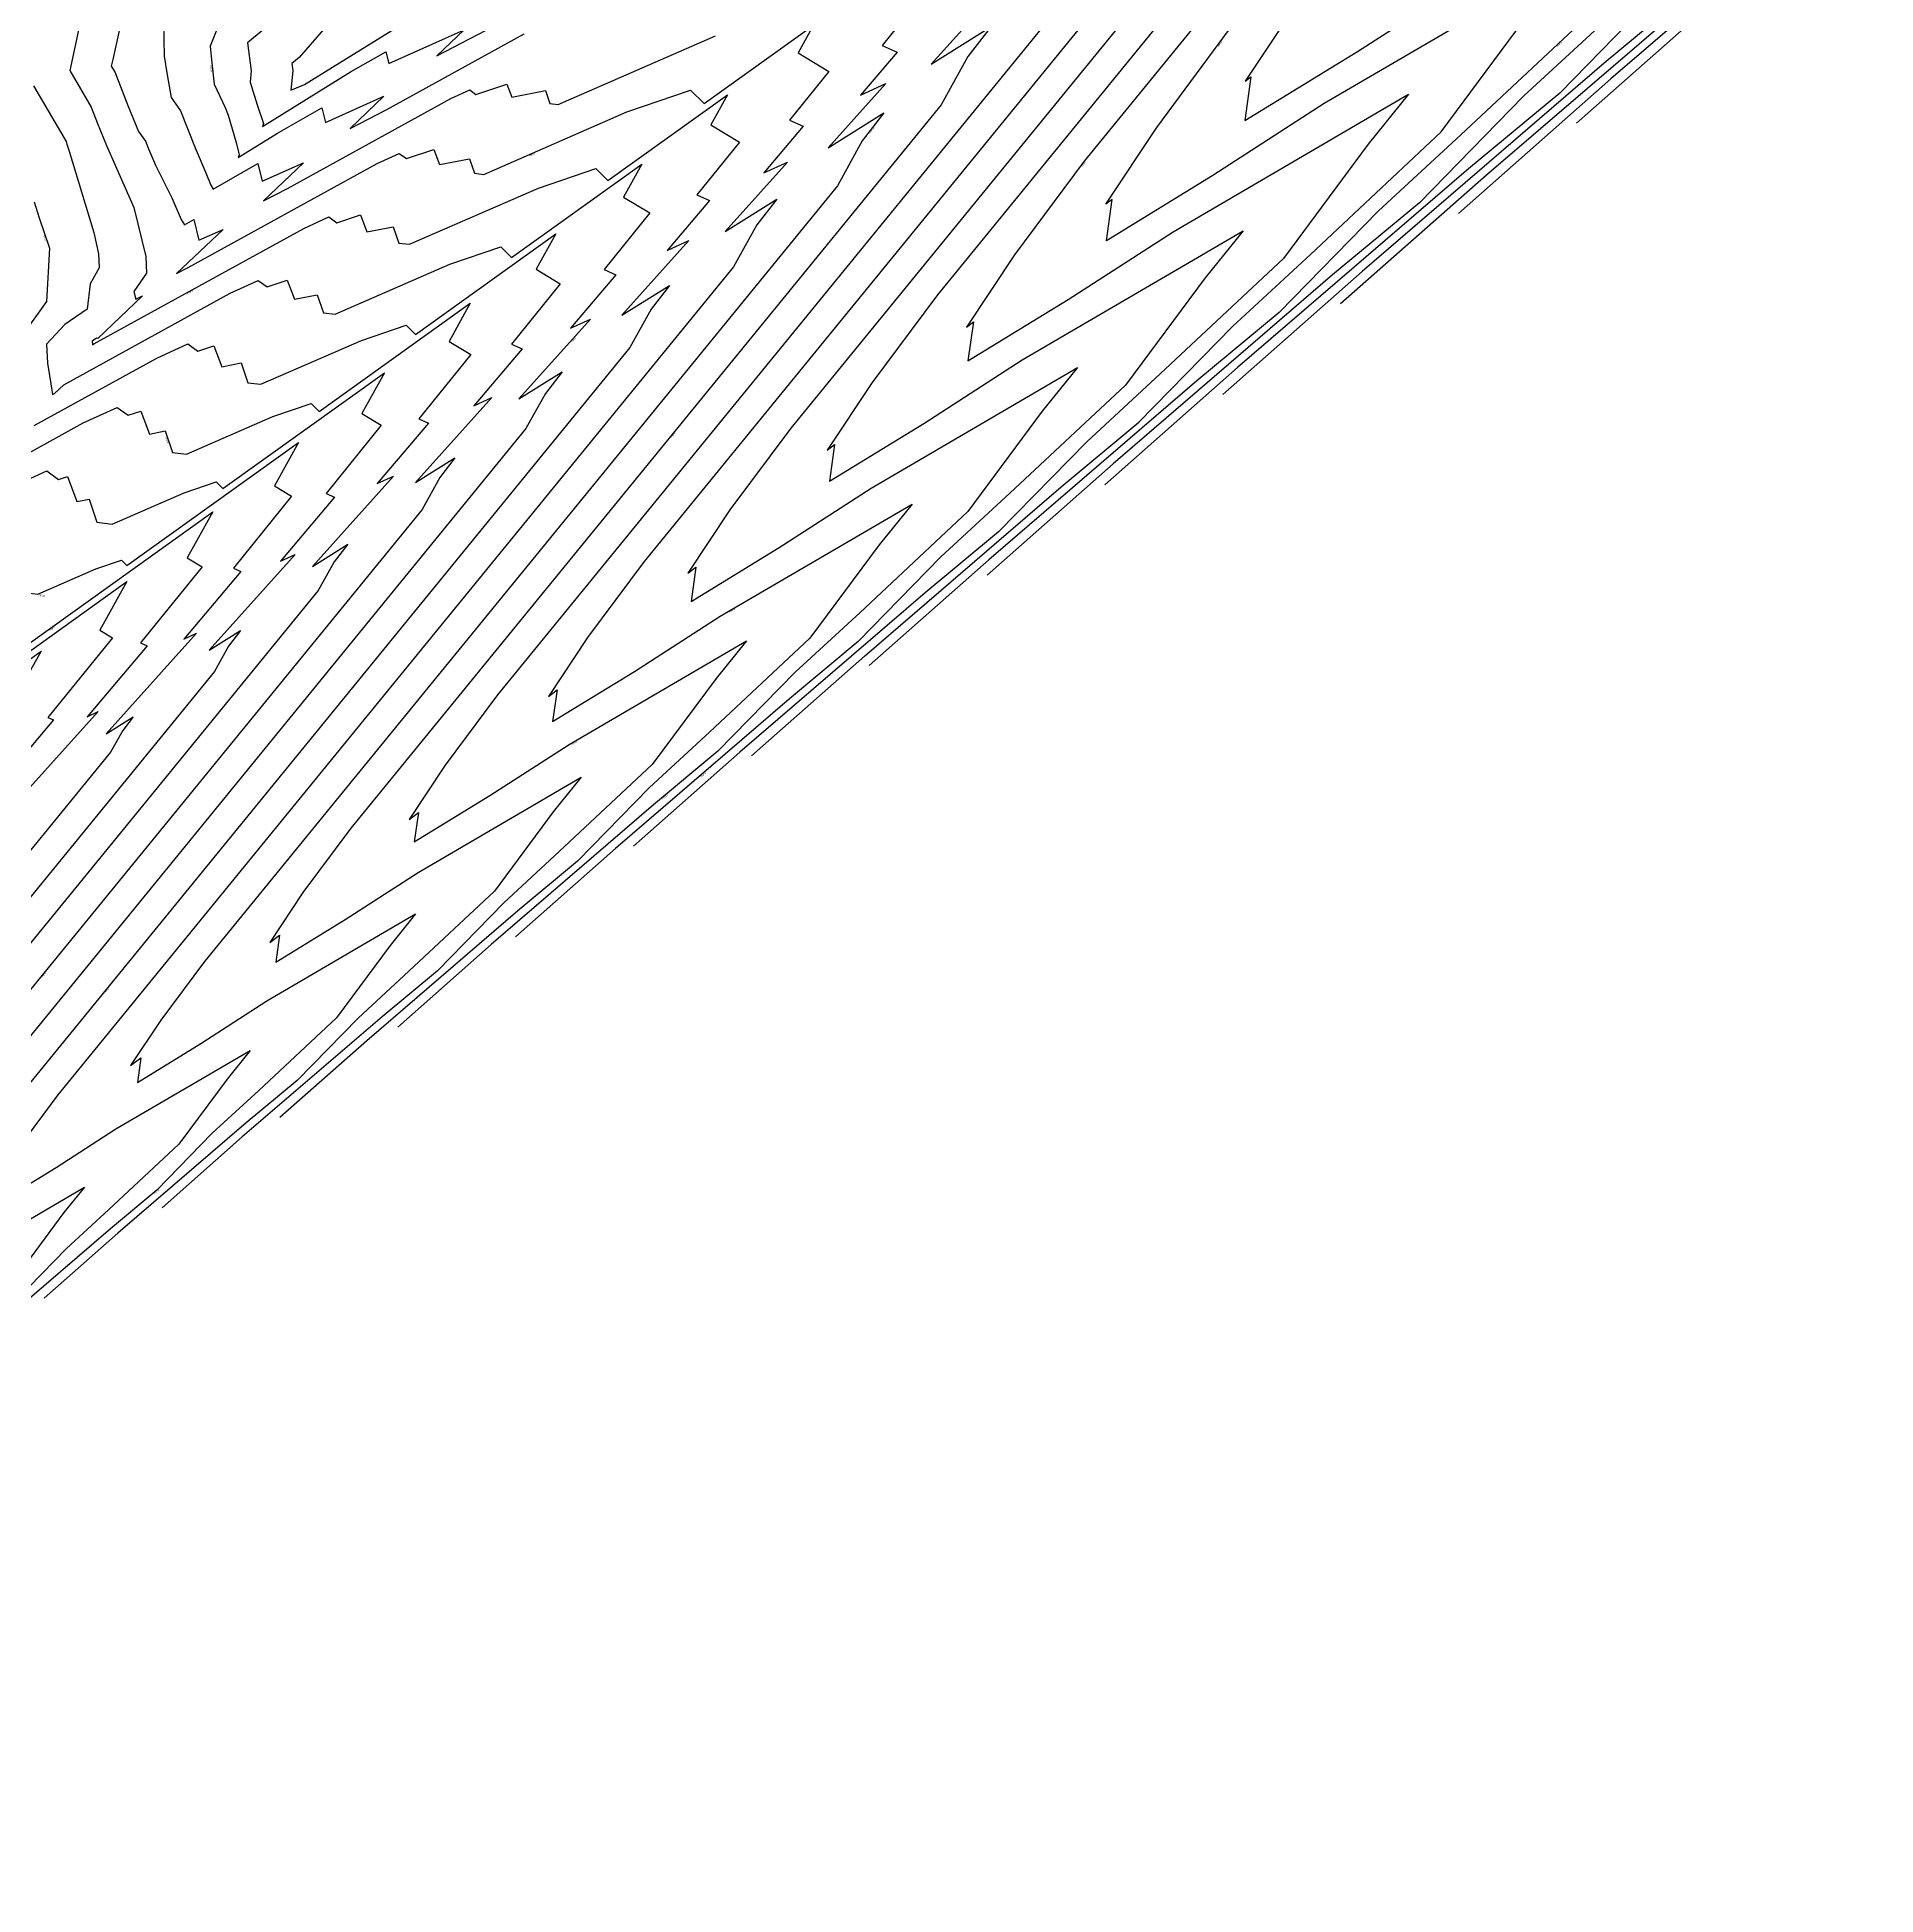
# Model space of a CAD drawing. Extents: x 1684434 to 1702565, y 997334 to 1000228.
# Drawn here: x 1700658.7 to 1701132.9, y 998325.7 to 998804.9 of the extents above; entities that cross this region are included whole.
import ezdxf

# ---------------------------------------------------------------- set-up
doc = ezdxf.new("R2010")
doc.units = 0
doc.layers.add('Default', color=7, linetype='Continuous')

msp = doc.modelspace()

# ---------------------------------------------------------------- linework, layer by layer
at = {"layer": 'Default'}
for points in [[(1701025.75, 998891.82), (1700928.67, 998772.85), (1700910.73, 998748.71), (1700898.4, 998730.07), (1700900.13, 998731.41), (1700898.73, 998721.36), (1700924.61, 998737.18), (1700951.69, 998754.68), (1701012.39, 998790.17), (1701001.97, 998777.26), (1700980.1, 998747.78), (1700948.33, 998718.03), (1700929.36, 998700.53), (1700906.64, 998677.26), (1700887.72, 998661.53), (1700839.94, 998620.43), (1700812.48, 998596.16)], [(1700998.97, 998870.94), (1700890.86, 998738.45), (1700874.03, 998715.81), (1700862.46, 998698.33), (1700864.35, 998699.78), (1700863.04, 998690.34), (1700887.32, 998705.19), (1700912.73, 998721.62), (1700969.71, 998754.93), (1700959.93, 998742.81), (1700939.4, 998715.14), (1700909.58, 998687.22), (1700891.78, 998670.8), (1700870.45, 998648.96), (1700852.7, 998634.2), (1700807.86, 998595.62), (1700782.08, 998572.84)], [(1701132.87, 998852.88), (1701064.53, 998794.09), (1701025.25, 998759.38)], [(1700972.19, 998850.06), (1700853.05, 998704.05), (1700837.34, 998682.91), (1700826.53, 998666.58), (1700828.57, 998668.14), (1700827.34, 998659.33), (1700850.04, 998673.21), (1700873.78, 998688.55), (1700927.02, 998719.68), (1700917.88, 998708.36), (1700898.7, 998682.51), (1700870.83, 998656.41), (1700854.2, 998641.06), (1700834.27, 998620.66), (1700817.68, 998606.86), (1700775.78, 998570.81), (1700751.69, 998549.52)], [(1700945.41, 998829.18), (1700815.24, 998669.66), (1700800.64, 998650.01), (1700790.6, 998634.84), (1700792.78, 998636.51), (1700791.64, 998628.32), (1700812.75, 998641.22), (1700834.83, 998655.49), (1700884.34, 998684.44), (1700875.84, 998673.91), (1700858, 998649.87), (1700832.09, 998625.6), (1700816.62, 998611.33), (1700798.08, 998592.35), (1700782.66, 998579.52), (1700743.69, 998546), (1700721.29, 998526.21)], [(1701055.08, 998825.41), (1700990.64, 998787.74), (1700961.9, 998769.17), (1700934.43, 998752.37), (1700935.92, 998763.04), (1700934.33, 998761.82), (1700947.43, 998781.61), (1700966.48, 998807.24)], [(1701097.85, 998825.55), (1701032.45, 998769.28), (1700994.85, 998736.06)], [(1701079.68, 998819.46), (1701051.37, 998790.47), (1701027.8, 998770.88), (1700968.28, 998719.66), (1700934.06, 998689.43)], [(1701087.56, 998818.78), (1701062.82, 998798.21), (1701000.37, 998744.47), (1700964.46, 998712.74)], [(1700984.13, 998814.51), (1700970.26, 998793.56), (1700971.7, 998794.67), (1700970.13, 998783.38), (1700999.19, 998801.15), (1701029.59, 998820.8)], [(1701096.62, 998818.9), (1701055.65, 998782.69)], [(1700886, 998814.3), (1700876.65, 998802.74), (1700880.45, 998801.02), (1700871.06, 998789.91), (1700877.57, 998792.9), (1700862.69, 998776.35), (1700877.07, 998785.34), (1700871.49, 998778.16), (1700865.08, 998766.55), (1700701.82, 998566.47), (1700690.55, 998551.31), (1700682.8, 998539.6), (1700685.43, 998541.62), (1700684.54, 998535.27), (1700700.88, 998545.26), (1700717.97, 998556.31), (1700756.28, 998578.71), (1700749.71, 998570.56), (1700735.9, 998551.95), (1700715.85, 998533.17), (1700703.87, 998522.13), (1700689.53, 998507.44), (1700677.59, 998497.52), (1700647.44, 998471.57)], [(1700902.97, 998813.16), (1700889.29, 998797.94), (1700904.73, 998807.59), (1700898.74, 998799.89), (1700891.86, 998787.43), (1700739.62, 998600.86), (1700727.25, 998584.21), (1700718.73, 998571.35), (1700721.21, 998573.25), (1700720.24, 998566.29), (1700738.17, 998577.25), (1700756.92, 998589.37), (1700798.97, 998613.95), (1700791.75, 998605.01), (1700776.6, 998584.59), (1700754.59, 998563.98), (1700741.45, 998551.86), (1700725.72, 998535.75), (1700712.61, 998524.85), (1700679.52, 998496.38), (1700660.5, 998479.57)], [(1700706.83, 998811.43), (1700703.32, 998802.58), (1700703.64, 998798.99), (1700704.35, 998792.79), (1700707.18, 998786.7), (1700707.97, 998784.79), (1700710.06, 998777.72), (1700710.82, 998774.52), (1700710.57, 998773.87), (1700720.68, 998780.12), (1700732.08, 998786.67), (1700733.04, 998782.9), (1700748.1, 998789.62), (1700739.4, 998781.35), (1700748.89, 998786.24), (1700784.32, 998805.75)], [(1700732.52, 998806.89), (1700726.26, 998799.59), (1700724.38, 998798.04), (1700724.63, 998796.23), (1700724.16, 998791.21), (1700727.07, 998792.41), (1700727.65, 998792.66), (1700758.37, 998811.65)], [(1700842.88, 998619.47), (1700872.03, 998645.24), (1700922.74, 998688.87), (1700942.82, 998705.57), (1700966.94, 998730.26), (1700987.07, 998748.83), (1701020.8, 998780.42), (1701044.02, 998811.71)], [(1701061.5, 998813.06), (1701025.82, 998779.64), (1701004.52, 998760), (1700979, 998733.87), (1700957.76, 998716.2), (1700904.11, 998670.05), (1700873.27, 998642.79)], [(1701064.57, 998810.45), (1701042.1, 998789.73), (1701015.19, 998762.17), (1700992.78, 998743.54), (1700936.2, 998694.85), (1700903.67, 998666.11)], [(1700669.39, 998806.69), (1700667.13, 998796.3), (1700672.61, 998786.78), (1700674.22, 998782.57), (1700676.61, 998776.94), (1700683.67, 998760.98), (1700686.7, 998748.31), (1700686.88, 998743.99), (1700683.62, 998739.27), (1700684.12, 998737.32), (1700685.89, 998738.11), (1700674.34, 998727.13), (1700673.99, 998727.19), (1700672.89, 998726.43), (1700673.01, 998725.48), (1700673.28, 998725.73), (1700727.45, 998755.55), (1700733.9, 998758.52), (1700735.97, 998757.01), (1700742.07, 998759.03), (1700743.74, 998754.63), (1700750.55, 998755.97), (1700751.97, 998751.77), (1700754.72, 998751.44), (1700787.98, 998765.95), (1700802.76, 998770.96), (1700805.86, 998767.89), (1700836.75, 998790.03), (1700832.42, 998782.24), (1700839.8, 998777.78), (1700828.84, 998764.22), (1700832.11, 998762.74), (1700821.19, 998749.83), (1700826.78, 998752.4), (1700809.49, 998733.16), (1700821.76, 998740.83), (1700817, 998734.71), (1700811.53, 998724.79), (1700626.2, 998497.67)], [(1700680.3, 998808.46), (1700678.19, 998799.1), (1700677.82, 998797.43), (1700678.7, 998795.9), (1700682.04, 998787.23), (1700684.87, 998780.56), (1700686.61, 998778.06), (1700687.41, 998776.06), (1700689.19, 998771.83), (1700693.39, 998763.43), (1700695.86, 998757.83), (1700696.66, 998756.44), (1700699.07, 998757.83), (1700700.43, 998752.51), (1700706.63, 998755.28), (1700694.67, 998743.91), (1700697.68, 998745.46), (1700746.41, 998772.29), (1700752.08, 998774.9), (1700753.91, 998773.56), (1700760.96, 998775.9), (1700762.44, 998772.01), (1700770.16, 998773.53), (1700771.44, 998769.78), (1700773.89, 998769.49), (1700810.81, 998785.6), (1700827.22, 998791.16), (1700830.67, 998787.75), (1700858.88, 998807.97), (1700854.93, 998800.85), (1700862.9, 998796.04), (1700852.74, 998783.48), (1700856.28, 998781.88), (1700846.12, 998769.87), (1700852.18, 998772.65), (1700836.09, 998754.75), (1700849.42, 998763.08), (1700844.25, 998756.43), (1700838.3, 998745.67), (1700664.01, 998532.07), (1700653.85, 998518.41)], [(1700918.64, 998808.31), (1700777.43, 998635.26), (1700763.94, 998617.11), (1700754.67, 998603.09), (1700757, 998604.88), (1700755.94, 998597.3), (1700775.46, 998609.23), (1700795.87, 998622.43), (1700841.65, 998649.19), (1700833.79, 998639.46), (1700817.3, 998617.23), (1700793.34, 998594.79), (1700779.03, 998581.6), (1700761.9, 998564.05), (1700747.64, 998552.19), (1700711.61, 998521.19), (1700690.9, 998502.89)], [(1700691.31, 998808.55), (1700691.44, 998799.94), (1700692.21, 998795.19), (1700693.24, 998789.32), (1700695.65, 998785.86), (1700699.44, 998776.37), (1700702.17, 998769.91), (1700703.51, 998766.71), (1700704.11, 998765.66), (1700715.58, 998772.25), (1700716.74, 998767.71), (1700727.36, 998772.45), (1700717.03, 998762.63), (1700723.29, 998765.85), (1700765.37, 998789.02), (1700770.27, 998791.27), (1700771.84, 998790.12), (1700779.85, 998792.78), (1700781.14, 998789.38), (1700789.78, 998791.09), (1700790.9, 998787.79), (1700793.06, 998787.53), (1700833.65, 998805.24)], [(1700716.97, 998806.79), (1700712.9, 998803.43), (1700713.88, 998796.2), (1700713.61, 998793.23), (1700715.43, 998787.38), (1700717.07, 998782.58), (1700716.77, 998781.82), (1700739.53, 998795.89), (1700748.59, 998801.09), (1700749.35, 998798.09), (1700768.83, 998806.79), (1700761.77, 998800.07), (1700774.49, 998806.64)], [(1700657.72, 998792.28), (1700666.14, 998777.99), (1700666.37, 998777.31), (1700666.96, 998775.5), (1700673.35, 998754.49), (1700674.56, 998749.02), (1700674.68, 998745.36), (1700672.35, 998741.27), (1700671.56, 998734.71), (1700665.82, 998730.74), (1700661.12, 998725.68), (1700661.35, 998720.75), (1700662.24, 998715.44), (1700662.68, 998712.69), (1700663.18, 998712.94), (1700665.61, 998715.21), (1700708.5, 998738.82), (1700715.72, 998742.14), (1700718.04, 998740.45), (1700723.19, 998742.15), (1700725.05, 998737.25), (1700730.93, 998738.41), (1700732.51, 998733.76), (1700735.55, 998733.4), (1700765.14, 998746.31), (1700778.29, 998750.76), (1700781.05, 998748.03), (1700814.62, 998772.09), (1700809.92, 998763.62), (1700816.71, 998759.52), (1700804.93, 998744.96), (1700807.94, 998743.6), (1700796.25, 998729.79), (1700801.38, 998732.15), (1700782.88, 998711.56), (1700794.11, 998718.58), (1700789.75, 998712.98), (1700784.75, 998703.92), (1700588.39, 998463.28)], [(1700657.92, 998762.36), (1700659.24, 998758.31), (1700661.88, 998750.48), (1700661.13, 998736.71), (1700654.8, 998727.94)], [(1700657.94, 998704.69), (1700689.54, 998722.09), (1700697.54, 998725.77), (1700700.1, 998723.89), (1700704.3, 998725.28), (1700706.35, 998719.87), (1700711.32, 998720.85), (1700713.05, 998715.75), (1700716.39, 998715.35), (1700742.3, 998726.66), (1700753.82, 998730.56), (1700756.24, 998728.17), (1700792.5, 998754.15), (1700787.41, 998745.01), (1700793.61, 998741.26), (1700781.02, 998725.7), (1700783.76, 998724.46), (1700771.32, 998709.75), (1700775.99, 998711.9), (1700756.28, 998689.97), (1700766.45, 998696.33), (1700762.51, 998691.25), (1700757.97, 998683.04), (1700550.58, 998428.88)], [(1700650.27, 998694.17), (1700670.58, 998705.35), (1700679.35, 998709.39), (1700682.17, 998707.33), (1700685.41, 998708.4), (1700687.66, 998702.49), (1700691.7, 998703.29), (1700693.59, 998697.74), (1700697.22, 998697.31), (1700719.47, 998707.02), (1700729.36, 998710.37), (1700731.43, 998708.31), (1700770.37, 998736.22), (1700764.91, 998726.39), (1700770.51, 998723.01), (1700757.11, 998706.44), (1700759.59, 998705.32), (1700746.38, 998689.71), (1700750.59, 998691.64), (1700729.68, 998668.37), (1700738.8, 998674.08), (1700735.26, 998669.53), (1700731.19, 998662.16), (1700512.77, 998394.48)], [(1700651.63, 998688.62), (1700661.17, 998693.01), (1700664.24, 998690.77), (1700666.52, 998691.53), (1700668.96, 998685.12), (1700672.09, 998685.73), (1700674.12, 998679.73), (1700678.05, 998679.26), (1700696.63, 998687.37), (1700704.89, 998690.17), (1700706.62, 998688.45), (1700748.24, 998718.28), (1700742.4, 998707.77), (1700747.42, 998704.75), (1700733.21, 998687.18), (1700735.42, 998686.18), (1700721.45, 998669.67), (1700725.2, 998671.39), (1700703.08, 998646.78), (1700711.14, 998651.82), (1700708.01, 998647.8), (1700704.42, 998641.28), (1700474.96, 998360.09)], [(1700654.66, 998661.72), (1700658.88, 998661.22), (1700673.8, 998667.72), (1700680.43, 998669.97), (1700681.82, 998668.59), (1700726.11, 998700.34), (1700719.9, 998689.16), (1700724.32, 998686.49), (1700709.3, 998667.92), (1700711.24, 998667.04), (1700696.51, 998649.63), (1700699.8, 998651.14), (1700676.47, 998625.19), (1700683.49, 998629.57), (1700680.77, 998626.07), (1700677.64, 998620.41), (1700437.15, 998325.69)], [(1700657.01, 998648.73), (1700703.98, 998682.4), (1700697.39, 998670.54), (1700701.22, 998668.23), (1700685.39, 998648.66), (1700687.07, 998647.9), (1700671.58, 998629.59), (1700674.4, 998630.89), (1700649.87, 998603.59)], [(1700632.2, 998628.88), (1700681.85, 998664.46), (1700674.89, 998651.93), (1700678.13, 998649.97), (1700661.48, 998629.4), (1700662.9, 998628.76), (1700646.64, 998609.55)], [(1700607.39, 998609.02), (1700659.72, 998646.52), (1700652.38, 998633.31)], [(1700648.85, 998504.26), (1700663.59, 998513.28), (1700679.01, 998523.24), (1700713.6, 998543.46), (1700707.66, 998536.11), (1700695.2, 998519.31), (1700677.1, 998502.36), (1700666.29, 998492.4), (1700653.35, 998479.14)], [(1700640.06, 998490.18), (1700670.91, 998508.22), (1700665.62, 998501.66), (1700654.5, 998486.68)]]:
    msp.add_lwpolyline(points, dxfattribs=at)

# ---------------------------------------------------------------- texts
for s, rotation, p in [(' 750.0', 53.3832, (1700963.23, 998802.03)), (' 749.0', 43.1234, (1701050.55, 998802.12)), (' 756.0', 276.5179, (1700703.27, 998797.84)), (' 757.0', 52.1381, (1700873.52, 998779.96)), (' 758.0', 23.5749, (1700785.33, 998773.93)), (' 751.0', 53.3832, (1700928.07, 998771.21)), (' 761.0', 288.6058, (1700660.11, 998754.16)), (' 759.0', 28.8311, (1700697.32, 998738.4)), (' 760.0', 48.0538, (1700796.5, 998725.97)), (' 762.0', 288.7492, (1700691.63, 998701.94)), (' 756.0', 50.7858, (1700822.19, 998701.25)), (' 764.0', 353.1719, (1700658.79, 998660.72)), (' 754.0', 30.3105, (1700837.09, 998656.24)), (' 765.0', 35.628, (1700661.77, 998651.53)), (' 755.0', 30.3105, (1700796.24, 998622.06)), (' 752.0', 40.7086, (1700829.71, 998613.76)), (' 753.0', 39.7453, (1700819.83, 998608)), (' 761.0', 50.7858, (1700659.8, 998561.94)), (' 759.0', 50.7858, (1700675.94, 998557.85)), (' 757.0', 39.7453, (1700688.79, 998506.17))]:
    msp.add_text(s, height=0.5, rotation=rotation, dxfattribs=at).set_placement(p)

doc.saveas('drawing.dxf')
